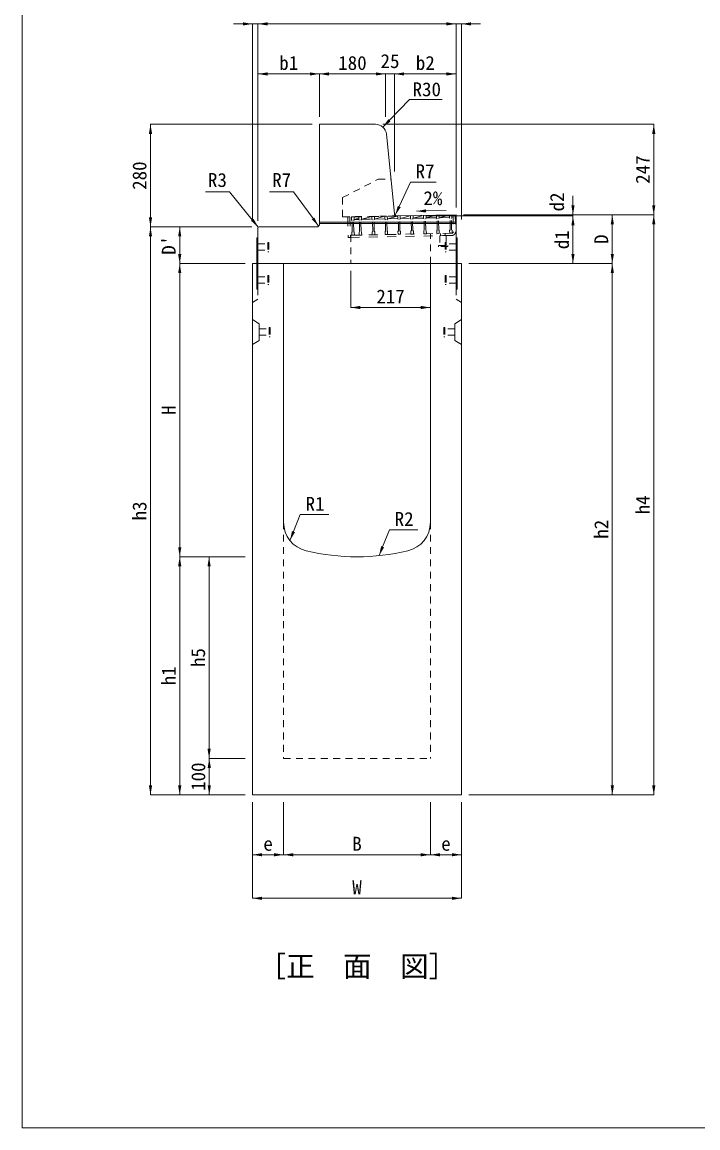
# Model space of a CAD drawing. Units: millimetres at full size. Extents: x 50430 to 101606, y 69050 to 91573.
# Drawn here: x 65004 to 66846, y 77277 to 80294 of the extents above; entities that cross this region are included whole.
import ezdxf
from ezdxf.enums import TextEntityAlignment as Align

# ---------------------------------------------------------------- set-up
doc = ezdxf.new("R2010")
doc.units = ezdxf.units.MM
doc.header["$LTSCALE"] = 50
for name, pattern in [('USER1', [0.675, 0.375, -0.3]), ('USER3', [1, 0.5, -0.5]), ('USER4', [0.675, 0.375, -0.3])]:
    doc.linetypes.add(name, pattern=pattern)
for name, color, linetype, lineweight in [('インサート', 3, 'USER1', 9), ('グレーチング', 7, 'USER1', 5), ('ジョイントプレート', 3, 'Continuous', 9), ('寸法線', 7, 'Continuous', 13), ('本体', 2, 'Continuous', 9), ('枠', 7, 'Continuous', 5), ('補助線', 8, 'Continuous', 9)]:
    doc.layers.add(name, color=color, linetype=linetype, lineweight=lineweight)
doc.layers.add('文字', color=7, linetype='Continuous')
doc.styles.add('ＭＳ ゴシック', font='')
doc.styles.get('ＭＳ ゴシック').set_extended_font_data('MS Gothic')

# ---------------------------------------------------------------- blocks, each defined once
blk = doc.blocks.new('filled_arrow')
at = {"color": 0, "linetype": 'Continuous', "lineweight": -2}
blk.add_solid([(7.5, 1.25), (0, 0), (7.5, -1.25)], dxfattribs=at)

msp = doc.modelspace()

# ---------------------------------------------------------------- linework, layer by layer
at = {"layer": 'インサート'}
for p, q in [((65646.78, 79688.62), (65673.78, 79688.62)), ((65673.78, 79692.62), (65673.78, 79667.62)), ((65673.78, 79692.62), (65676.78, 79692.62)), ((65676.78, 79692.62), (65676.78, 79667.62)), ((66159.78, 79692.62), (66156.78, 79692.62)), ((66156.78, 79692.62), (66156.78, 79667.62)), ((66159.78, 79692.62), (66159.78, 79667.62)), ((66186.78, 79688.62), (66159.78, 79688.62)), ((65646.78, 79671.62), (65673.78, 79671.62)), ((65673.78, 79667.62), (65676.78, 79667.62)), ((66159.78, 79667.62), (66156.78, 79667.62)), ((66186.78, 79671.62), (66159.78, 79671.62)), ((65646.78, 79598.62), (65673.78, 79598.62)), ((65646.78, 79598.62), (65646.78, 79581.62)), ((65673.78, 79602.62), (65673.78, 79577.62)), ((65673.78, 79602.62), (65676.78, 79602.62)), ((65676.78, 79602.62), (65676.78, 79577.62)), ((66159.78, 79602.62), (66156.78, 79602.62)), ((66156.78, 79602.62), (66156.78, 79577.62)), ((66159.78, 79602.62), (66159.78, 79577.62)), ((66186.78, 79598.62), (66159.78, 79598.62)), ((66186.78, 79598.62), (66186.78, 79581.62)), ((65646.78, 79581.62), (65673.78, 79581.62)), ((65673.78, 79577.62), (65676.78, 79577.62)), ((66159.78, 79577.62), (66156.78, 79577.62)), ((66186.78, 79581.62), (66159.78, 79581.62)), ((65649.98, 79456.62), (65649.98, 79439.62)), ((65649.98, 79456.62), (65676.98, 79456.62)), ((65676.98, 79460.62), (65676.98, 79435.62)), ((65676.98, 79460.62), (65679.98, 79460.62)), ((65679.98, 79460.62), (65679.98, 79435.62)), ((66156.58, 79460.62), (66153.58, 79460.62)), ((66153.58, 79460.62), (66153.58, 79435.62)), ((66156.58, 79460.62), (66156.58, 79435.62)), ((66183.58, 79456.62), (66156.58, 79456.62)), ((66183.58, 79456.62), (66183.58, 79439.62)), ((65649.98, 79439.62), (65676.98, 79439.62)), ((65676.98, 79435.62), (65679.98, 79435.62)), ((66156.58, 79435.62), (66153.58, 79435.62)), ((66183.58, 79439.62), (66156.58, 79439.62))]:
    msp.add_line(p, q, dxfattribs=at)
at = {"layer": 'インサート', "linetype": 'USER4'}
for p, q in [((66139.19, 79684.16), (66164.18, 79684.66)), ((66139.25, 79681.16), (66139.19, 79684.16)), ((66142.65, 79711.23), (66159.64, 79711.57)), ((66142.65, 79711.23), (66143.19, 79684.24)), ((66159.64, 79711.57), (66160.18, 79684.58)), ((66164.18, 79684.66), (66164.24, 79681.66)), ((66164.24, 79681.66), (66139.25, 79681.16))]:
    msp.add_line(p, q, dxfattribs=at)
at = {"layer": 'グレーチング', "linetype": 'USER3'}
for p, q in [((65897.58, 79762.34), (65891.58, 79762.22)), ((65891.58, 79762.22), (65892.7, 79706.23)), ((65897.58, 79762.34), (65898.7, 79706.35)), ((65901.57, 79762.42), (66184.52, 79768.08)), ((65901.57, 79762.42), (65901.73, 79754.42)), ((65903.26, 79752.95), (65901.73, 79754.42)), ((65903.88, 79721.96), (65903.26, 79752.95)), ((65907.26, 79753.03), (65908.73, 79754.56)), ((65907.88, 79722.04), (65907.26, 79753.03)), ((65908.57, 79762.56), (65908.73, 79754.56)), ((65908.71, 79755.56), (65921.65, 79758.98)), ((65908.71, 79755.56), (65921.71, 79755.82)), ((65921.57, 79762.82), (65921.73, 79754.82)), ((65923.26, 79753.35), (65921.73, 79754.82)), ((65923.88, 79722.36), (65923.26, 79753.35)), ((65927.26, 79753.43), (65928.73, 79754.96)), ((65927.88, 79722.44), (65927.26, 79753.43)), ((65928.57, 79762.96), (65928.73, 79754.96)), ((65928.71, 79755.96), (65957.8, 79756.54)), ((65929.51, 79755.98), (65957.66, 79763.54)), ((65957.36, 79763.54), (65957.52, 79755.54)), ((65959.05, 79754.07), (65957.52, 79755.54)), ((65959.67, 79723.07), (65959.05, 79754.07)), ((65963.05, 79754.15), (65964.52, 79755.68)), ((65963.67, 79723.15), (65963.05, 79754.15)), ((65964.36, 79763.68), (65964.52, 79755.68)), ((65964.5, 79756.68), (65992.66, 79764.24)), ((65964.5, 79756.68), (65992.8, 79757.24)), ((65992.36, 79764.24), (65992.52, 79756.24)), ((65994.05, 79754.77), (65992.52, 79756.24)), ((65994.67, 79723.77), (65994.05, 79754.77)), ((65998.05, 79754.85), (65999.52, 79756.38)), ((65998.67, 79723.85), (65998.05, 79754.85)), ((65999.36, 79764.38), (65999.52, 79756.38)), ((65999.5, 79757.38), (66027.65, 79764.94)), ((66027.79, 79757.94), (65999.5, 79757.38)), ((66027.65, 79764.94), (66027.81, 79756.94)), ((66029.34, 79755.47), (66027.81, 79756.94)), ((66029.96, 79724.48), (66029.34, 79755.47)), ((66033.34, 79755.55), (66034.81, 79757.08)), ((66033.96, 79724.56), (66033.34, 79755.55)), ((66034.65, 79765.08), (66034.81, 79757.08)), ((66034.79, 79758.08), (66062.94, 79765.65)), ((66034.79, 79758.08), (66063.08, 79758.65)), ((66062.64, 79765.64), (66062.8, 79757.64)), ((66064.33, 79756.17), (66062.8, 79757.64)), ((66064.95, 79725.18), (66064.33, 79756.17)), ((66068.33, 79756.25), (66069.8, 79757.78)), ((66068.95, 79725.26), (66068.33, 79756.25)), ((66069.64, 79765.78), (66069.8, 79757.78)), ((66069.78, 79758.78), (66097.94, 79766.35)), ((66098.08, 79759.35), (66069.78, 79758.78)), ((66097.94, 79766.35), (66098.1, 79758.35)), ((66099.62, 79756.88), (66098.1, 79758.35)), ((66100.24, 79725.89), (66099.62, 79756.88)), ((66103.62, 79756.96), (66105.09, 79758.49)), ((66104.24, 79725.97), (66103.62, 79756.96)), ((66104.93, 79766.49), (66105.09, 79758.49)), ((66105.07, 79759.49), (66133.23, 79767.05)), ((66133.37, 79760.06), (66105.07, 79759.49)), ((66133.23, 79767.05), (66133.39, 79759.06)), ((66134.92, 79757.59), (66133.39, 79759.06)), ((66135.54, 79726.59), (66134.92, 79757.59)), ((66138.92, 79757.67), (66140.39, 79759.2)), ((66139.54, 79726.67), (66138.92, 79757.67)), ((66140.23, 79767.19), (66140.39, 79759.2)), ((66140.37, 79760.2), (66168.52, 79767.76)), ((66168.66, 79760.76), (66140.37, 79760.2)), ((66168.52, 79767.76), (66168.68, 79759.76)), ((66170.21, 79758.29), (66168.68, 79759.76)), ((66170.83, 79727.3), (66170.21, 79758.29)), ((66174.21, 79758.37), (66175.68, 79759.9)), ((66174.83, 79727.38), (66174.21, 79758.37)), ((66175.52, 79767.9), (66175.68, 79759.9)), ((66178.52, 79767.98), (66179.44, 79721.97)), ((66184.52, 79768.08), (66185.44, 79722.09)), ((65898.58, 79712.35), (66131.73, 79717.01)), ((65903.88, 79721.96), (65902.41, 79720.43)), ((65902.41, 79720.43), (65902.57, 79712.43)), ((65907.88, 79722.04), (65909.41, 79720.57)), ((65909.41, 79720.57), (65909.57, 79712.57)), ((65923.88, 79722.36), (65922.41, 79720.83)), ((65922.41, 79720.83), (65922.57, 79712.83)), ((65927.88, 79722.44), (65929.41, 79720.97)), ((65929.41, 79720.97), (65929.57, 79712.97)), ((65959.67, 79723.07), (65958.2, 79721.55)), ((65958.2, 79721.55), (65958.36, 79713.55)), ((65963.67, 79723.15), (65965.2, 79721.68)), ((65965.2, 79721.68), (65965.36, 79713.69)), ((65994.67, 79723.77), (65993.2, 79722.24)), ((65993.2, 79722.24), (65993.36, 79714.25)), ((66000.35, 79714.39), (65993.36, 79714.25)), ((65998.67, 79723.85), (66000.19, 79722.38)), ((66000.19, 79722.38), (66000.35, 79714.39)), ((66029.96, 79724.48), (66028.49, 79722.95)), ((66028.49, 79722.95), (66028.65, 79714.95)), ((66028.65, 79714.95), (66035.65, 79715.09)), ((66033.96, 79724.56), (66035.49, 79723.09)), ((66035.49, 79723.09), (66035.65, 79715.09)), ((66064.95, 79725.18), (66063.48, 79723.65)), ((66063.48, 79723.65), (66063.64, 79715.65)), ((66070.64, 79715.79), (66063.64, 79715.65)), ((66068.95, 79725.26), (66070.48, 79723.79)), ((66070.48, 79723.79), (66070.64, 79715.79)), ((66100.24, 79725.89), (66098.78, 79724.36)), ((66098.78, 79724.36), (66098.94, 79716.36)), ((66105.93, 79716.5), (66098.94, 79716.36)), ((66104.24, 79725.97), (66105.77, 79724.5)), ((66105.77, 79724.5), (66105.93, 79716.5)), ((66117.53, 79716.73), (66117.65, 79710.73)), ((66175.52, 79717.89), (66132.53, 79717.03)), ((66135.54, 79726.59), (66134.07, 79725.06)), ((66134.07, 79725.06), (66134.23, 79717.06)), ((66141.11, 79717.01), (66134.12, 79716.73)), ((66139.54, 79726.67), (66141.07, 79725.2)), ((66141.07, 79725.2), (66141.23, 79717.2)), ((66144.03, 79717.26), (66144.15, 79711.26)), ((66157.02, 79717.52), (66157.14, 79711.52)), ((66170.83, 79727.3), (66169.36, 79725.77)), ((66169.36, 79725.77), (66169.52, 79717.77)), ((66176.52, 79717.91), (66169.52, 79717.77)), ((66174.83, 79727.38), (66176.36, 79725.91)), ((66176.36, 79725.91), (66176.52, 79717.91)), ((65898.7, 79706.35), (65892.7, 79706.23)), ((65898.7, 79706.35), (66126.65, 79710.91)), ((65902.57, 79712.43), (65909.57, 79712.57)), ((65922.57, 79712.83), (65929.57, 79712.97)), ((65958.36, 79713.55), (65965.36, 79713.69)), ((66175.64, 79711.89), (66126.65, 79710.91))]:
    msp.add_line(p, q, dxfattribs=at)
for radius, start, end in [(4, 271.14586, 1.14572), (10, 271.14571, 1.14575)]:
    msp.add_arc((66175.44, 79721.89), radius, start, end, dxfattribs=at)
at = {"layer": 'ジョイントプレート', "linetype": 'USER1', "lineweight": 5}
for p, q in [((65643.58, 79695.12), (65646.78, 79695.12)), ((66189.98, 79695.12), (66186.78, 79695.12)), ((65643.58, 79650.12), (65646.78, 79650.12)), ((66189.98, 79650.12), (66186.78, 79650.12)), ((65643.58, 79620.12), (65646.78, 79620.12)), ((66189.98, 79620.12), (66186.78, 79620.12)), ((65643.58, 79575.12), (65646.78, 79575.12)), ((66189.98, 79575.12), (66186.78, 79575.12))]:
    msp.add_line(p, q, dxfattribs=at)
at = {"layer": 'ジョイントプレート', "lineweight": 5}
for points in [[(65646.78, 79565.12), (65646.78, 79705.12), (65643.58, 79705.12), (65643.58, 79565.12)], [(66186.78, 79565.12), (66186.78, 79705.12), (66189.98, 79705.12), (66189.98, 79565.12)]]:
    msp.add_lwpolyline(points, close=True, dxfattribs=at)
at = {"layer": '寸法線', "lineweight": 9}
for p, q in [((65579.78, 80289.1), (65698.78, 80289.1)), ((65631.78, 79755.12), (65631.78, 80289.1)), ((65646.78, 79752.15), (65646.78, 80289.1)), ((65646.78, 80289.1), (66186.78, 80289.1)), ((65646.78, 79752.15), (65646.78, 80289.1)), ((66134.78, 80289.1), (66253.78, 80289.1)), ((66186.78, 79788.12), (66186.78, 80289.1)), ((66186.78, 79788.12), (66186.78, 80289.1)), ((66201.78, 79755.12), (66201.78, 80289.1)), ((65646.78, 80152.56), (65814.28, 80152.56)), ((65646.78, 79752.15), (65646.78, 80152.56)), ((65814.28, 80035.12), (65814.28, 80152.56)), ((65814.28, 80152.56), (65994.28, 80152.56)), ((65814.28, 80035.12), (65814.28, 80152.56)), ((65942.28, 80152.56), (66071.28, 80152.56)), ((65994.28, 80035.12), (65994.28, 80152.56)), ((65994.28, 80035.12), (65994.28, 80152.56)), ((66019.28, 79886.53), (66019.28, 80152.56)), ((66019.28, 80152.56), (66186.78, 80152.56)), ((66019.28, 79886.53), (66019.28, 80152.56)), ((66186.78, 79788.12), (66186.78, 80152.56)), ((65353.69, 79735.12), (65353.69, 80015.12)), ((65794.28, 80015.12), (65353.69, 80015.12)), ((65987.13, 80015.12), (66725.89, 80015.12)), ((66725.89, 80015.12), (66725.89, 79768.12)), ((66505.58, 79820.1), (66505.58, 79713.08)), ((66106.76, 79765.08), (66505.58, 79765.08)), ((66206.78, 79768.12), (66725.89, 79768.12)), ((66402.58, 79768.1), (66505.58, 79768.1)), ((66402.58, 79768.1), (66612.86, 79768.1)), ((66402.58, 79768.1), (66725.89, 79768.1)), ((66403.57, 79765.08), (66505.58, 79765.08)), ((66505.58, 79765.08), (66505.58, 79635.12)), ((66612.86, 79768.1), (66612.86, 79635.12)), ((66725.89, 78185.12), (66725.89, 79768.1)), ((65353.69, 78185.12), (65353.69, 79735.12)), ((65629.78, 79735.12), (65353.69, 79735.12)), ((65629.78, 79735.12), (65353.69, 79735.12)), ((65433.42, 79735.12), (65433.42, 79635.12)), ((65629.78, 79735.12), (65433.42, 79735.12)), ((65611.78, 79635.12), (65433.42, 79635.12)), ((65433.42, 79635.12), (65433.42, 78835.12)), ((65611.78, 79635.12), (65433.42, 79635.12)), ((66221.78, 79635.12), (66612.86, 79635.12)), ((66403.72, 79635.12), (66505.58, 79635.12)), ((66403.72, 79635.12), (66612.86, 79635.12)), ((66612.86, 79635.12), (66612.86, 78185.12)), ((65899.68, 79615.12), (65899.68, 79515.26)), ((66116.78, 79615.12), (66116.78, 79515.26)), ((65899.68, 79515.26), (66116.78, 79515.26)), ((65611.78, 78835.12), (65433.42, 78835.12)), ((65433.42, 78835.12), (65433.42, 78185.12)), ((65611.78, 78835.12), (65433.42, 78835.12)), ((65513.48, 78285.12), (65513.48, 78835.12)), ((65586.78, 78835.12), (65513.48, 78835.12)), ((65601.78, 78285.12), (65513.48, 78285.12)), ((65513.98, 78185.12), (65513.98, 78285.12)), ((65611.78, 78285.12), (65513.98, 78285.12)), ((65611.78, 78185.12), (65353.69, 78185.12)), ((65611.78, 78185.12), (65433.42, 78185.12)), ((65611.78, 78185.12), (65513.98, 78185.12)), ((66221.78, 78185.12), (66612.86, 78185.12)), ((66221.78, 78185.12), (66725.89, 78185.12)), ((65631.78, 78165.12), (65631.78, 78022.02)), ((65631.78, 78165.12), (65631.78, 77903.23)), ((65716.78, 78165.12), (65716.78, 78022.02)), ((65716.78, 78165.12), (65716.78, 78022.02)), ((66116.78, 78165.12), (66116.78, 78022.02)), ((66116.78, 78165.12), (66116.78, 78022.02)), ((66201.78, 78165.12), (66201.78, 78022.02)), ((66201.78, 78165.12), (66201.78, 77903.23)), ((65631.78, 78022.02), (65716.78, 78022.02)), ((65716.78, 78022.02), (66116.78, 78022.02)), ((66116.78, 78022.02), (66201.78, 78022.02)), ((65631.78, 77903.23), (66201.78, 77903.23))]:
    msp.add_line(p, q, dxfattribs=at)
for points in [[(65987.26, 80007.36), (66005.29, 80026.1), (66059.65, 80082.58), (66148.68, 80082.58)], [(66020.95, 79767.05), (66031.89, 79790.63), (66062.83, 79857.35), (66132.33, 79857.35)], [(65647.66, 79734.25), (65631.27, 79754.43), (65569.1, 79830.95), (65503.58, 79830.95)], [(65812.23, 79737.17), (65796.88, 79758.16), (65743.63, 79830.95), (65678.11, 79830.95)], [(66079.09, 79778.05), (66105.08, 79778.75), (66160.3, 79780.24)], [(65734.02, 78879.54), (65743.57, 78903.73), (65762.01, 78950.42), (65839.56, 78950.42)], [(65977.02, 78838.15), (65986.57, 78862.34), (66005.01, 78909.03), (66082.56, 78909.03)]]:
    msp.add_lwpolyline(points, dxfattribs=at)
at = {"layer": '本体', "lineweight": 20}
for p, q in [((65967.13, 80015.12), (65814.28, 80015.12)), ((65814.28, 79742.12), (65814.28, 80015.12)), ((66018.63, 79771.58), (65996.98, 79988.11)), ((66020.73, 79765.19), (66186.78, 79768.12)), ((66186.78, 79768.12), (66186.78, 79635.12)), ((65646.78, 79732.15), (65646.78, 79635.12)), ((65649.78, 79735.12), (65807.28, 79735.12)), ((66201.78, 79635.12), (65631.78, 79635.12)), ((65631.78, 79635.12), (65631.78, 78185.12)), ((65716.78, 78929.16), (65716.78, 79635.12)), ((66116.78, 78929.16), (66116.78, 79635.12)), ((66201.78, 79635.12), (66201.78, 78185.12)), ((65631.78, 78185.12), (66201.78, 78185.12))]:
    msp.add_line(p, q, dxfattribs=at)
at = {"layer": '本体', "linetype": 'USER1'}
for p, q in [((65877.6, 79815.02), (65974.48, 79865.02)), ((65974.48, 79865.02), (66009.29, 79865.02)), ((65877.6, 79762.67), (65877.6, 79815.02)), ((65877.6, 79762.67), (66025.72, 79765.28)), ((66116.78, 79635.12), (66116.78, 79716.88)), ((65899.68, 79713.05), (65899.68, 79635.12)), ((65646.78, 79635.12), (65646.78, 79538.12)), ((66186.78, 79635.12), (66186.78, 79538.12)), ((65646.78, 79538.12), (65631.78, 79528.62)), ((66186.78, 79538.12), (66201.78, 79528.62)), ((65716.78, 78929.16), (65716.78, 78285.12)), ((66116.78, 78929.16), (66116.78, 78285.12)), ((65716.78, 78285.12), (66116.78, 78285.12))]:
    msp.add_line(p, q, dxfattribs=at)
at = {"layer": '本体', "color": 4, "lineweight": 5}
for p, q in [((65814.28, 79748.1), (66186.78, 79748.1)), ((65814.28, 79744.1), (66186.78, 79744.1))]:
    msp.add_line(p, q, dxfattribs=at)
at = {"layer": '本体'}
for p, q in [((65631.78, 79482.12), (65649.98, 79470.62)), ((66201.78, 79482.12), (66183.58, 79470.62)), ((65649.98, 79470.62), (65649.98, 79425.62)), ((66183.58, 79470.62), (66183.58, 79425.62)), ((65631.78, 79414.12), (65649.98, 79425.62)), ((66201.78, 79414.12), (66183.58, 79425.62))]:
    msp.add_line(p, q, dxfattribs=at)
at = {"layer": '本体', "lineweight": 20}
for centre, radius, start, end in [((65967.13, 79985.12), 30, 5.71031, 90), ((66025.6, 79772.28), 7, 185.7118, 271.00984), ((65649.78, 79732.12), 3, 90, 180), ((65807.28, 79742.12), 7, 270, 0), ((65796.78, 78929.16), 80, 180, 256.65766), ((66036.78, 78929.16), 80, 283.34233, 0), ((65916.78, 79435.12), 600, 256.65762, 283.34237)]:
    msp.add_arc(centre, radius, start, end, dxfattribs=at)
at = {"layer": '枠', "color": 5, "lineweight": 13}
for q in [(65003.72, 82791.08), (73003.72, 77276.8)]:
    msp.add_line((65003.72, 77276.8), q, dxfattribs=at)
at = {"layer": '補助線', "lineweight": 13}
msp.add_line((66142.4, 79711.23), (66158.89, 79711.56), dxfattribs=at)

# ---------------------------------------------------------------- block references
at = {"layer": '寸法線', "lineweight": 9, "xscale": 3.47, "yscale": 3.47}
for p, rotation in [((65631.78, 80289.1), 180), ((66186.78, 80289.1), 180), ((66186.78, 80289.1), 180), ((65814.28, 80152.56), 180), ((65994.28, 80152.56), 180), ((65994.28, 80152.56), 180), ((66186.78, 80152.56), 180), ((65987.26, 80007.36), 46.1), ((65353.69, 80015.12), 270), ((66725.89, 80015.12), 270), ((66020.95, 79767.05), 65.1), ((66079.09, 79778.05), 1.5), ((66505.58, 79768.1), 90), ((66725.89, 79768.12), 90), ((65353.69, 79735.12), 90), ((65647.66, 79734.25), 129.1), ((65812.23, 79737.17), 126.2), ((66505.58, 79765.08), 270), ((66505.58, 79765.08), 270), ((66612.86, 79768.1), 270), ((66725.89, 79768.1), 270), ((65353.69, 79735.12), 270), ((65433.42, 79735.12), 270), ((65433.42, 79635.12), 90), ((66505.58, 79635.12), 90), ((66612.86, 79635.12), 90), ((65433.42, 79635.12), 270), ((66612.86, 79635.12), 270), ((66116.78, 79515.26), 180), ((65734.02, 78879.54), 68.5), ((65433.42, 78835.12), 90), ((65977.02, 78838.15), 68.5), ((65433.42, 78835.12), 270), ((65513.48, 78835.12), 270), ((65513.48, 78285.12), 90), ((65513.98, 78285.12), 270), ((65353.69, 78185.12), 90), ((65433.42, 78185.12), 90), ((65513.98, 78185.12), 90), ((66612.86, 78185.12), 90), ((66725.89, 78185.12), 90), ((65716.78, 78022.02), 180), ((66116.78, 78022.02), 180), ((66201.78, 78022.02), 180), ((66201.78, 77903.23), 180)]:
    msp.add_blockref('filled_arrow', p, dxfattribs=dict(at, rotation=rotation))
for p in [(65646.78, 80289.1), (65646.78, 80289.1), (66201.78, 80289.1), (65646.78, 80152.56), (65814.28, 80152.56), (66019.28, 80152.56), (66019.28, 80152.56), (65899.68, 79515.26), (65631.78, 78022.02), (65716.78, 78022.02), (66116.78, 78022.02), (65631.78, 77903.23)]:
    msp.add_blockref('filled_arrow', p, dxfattribs=at)

# ---------------------------------------------------------------- texts
at = {"layer": '寸法線', "style": 'ＭＳ ゴシック'}
for s, p in [('b1', (65730.53, 80182.56)), ('180', (65904.28, 80182.56)), ('25', (66006.78, 80187.56)), ('b2', (66103.03, 80182.56)), ('R30', (66106.98, 80110.62)), ('R7', (66102.25, 79887.09)), ('R3', (65536.18, 79863.17)), ('R7', (65711.37, 79863.2)), ('2%', (66123.63, 79813.64)), ('217', (66008.23, 79545.26)), ('R1', (65802.3, 78979.66)), ('R2', (66045.29, 78938.27)), ('e', (65674.28, 78052.02)), ('B', (65916.78, 78052.02)), ('e', (66159.28, 78052.02)), ('W', (65916.78, 77933.23))]:
    msp.add_text(s, height=37.98, dxfattribs=at).set_placement(p, align=Align.MIDDLE_CENTER)
for s, p in [('247', (66695.89, 79891.62)), ('280', (65323.69, 79875.12)), ('d2', (66462.19, 79803.24)), ('d1', (66475.58, 79700.1)), ("D'", (65403.42, 79685.12)), ('D', (66582.86, 79701.61)), ('H', (65403.42, 79235.12)), ('h4', (66695.89, 78976.61)), ('h3', (65323.69, 78960.12)), ('h2', (66582.86, 78910.12)), ('h5', (65483.48, 78560.12)), ('h1', (65403.42, 78510.12)), ('100', (65483.98, 78235.12))]:
    msp.add_text(s, height=37.98, rotation=90, dxfattribs=at).set_placement(p, align=Align.MIDDLE_CENTER)
at = {"layer": '文字', "style": 'ＭＳ ゴシック'}
msp.add_text('［正\u3000面\u3000図］', height=56.96, dxfattribs=at).set_placement((65645.83, 77671.96), align=Align.BOTTOM_LEFT)

doc.saveas('drawing.dxf')
